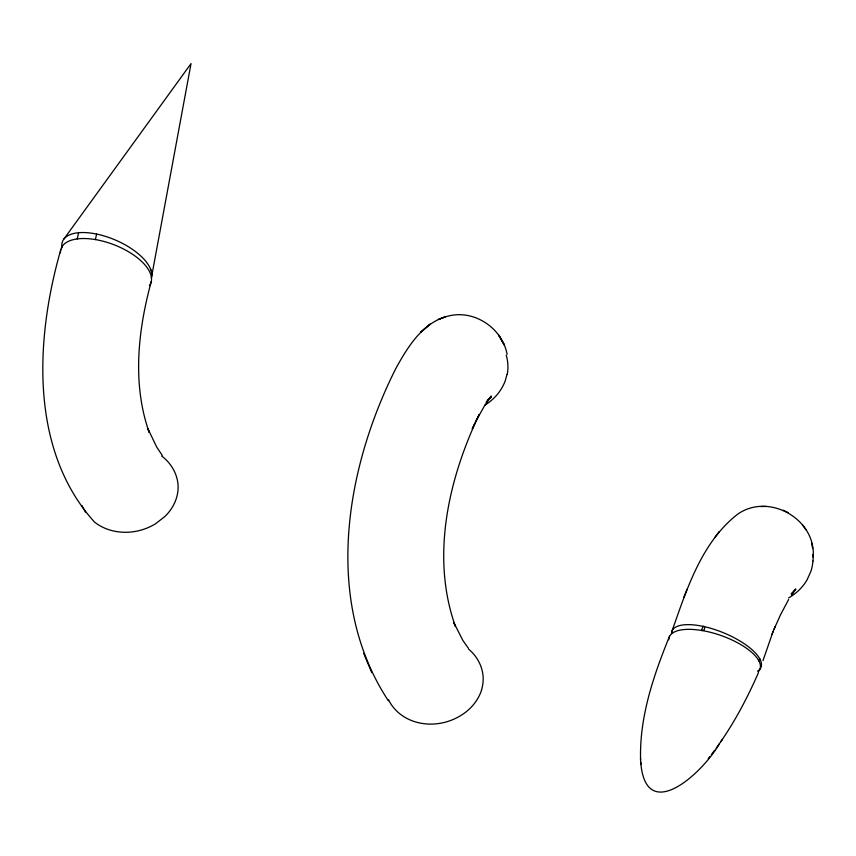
<?xml version="1.0" encoding="UTF-8"?>
<svg xmlns="http://www.w3.org/2000/svg" width="856" height="856" viewBox="0 0 856 856"><rect width="100%" height="100%" fill="white"/><g stroke="black" fill="none" stroke-linecap="round" stroke-linejoin="round"><path stroke-width="1.28" d="M77.243 238.952L78.613 232.714M95.391 239.584L96.61 234.062M507.052 374.254L505.265 380.685A46.224 39.333 -27.5 0 1 498.577 392.861A44.127 37.546 -27.5 0 1 484.742 405.198M151.309 281.442C137.966 330.277 132.038 383.788 149.212 432.451L147.96 428.877L156.809 447.239L162.223 455.317M60.83 249.535C35.545 337.51 28.944 449.368 94.417 521.989C108.37 533.117 128.25 534.893 144.76 528.922A48.899 41.602 -27.5 0 0 155.599 523.733L164.941 516.457A43.346 36.883 -27.5 0 0 177.941 490.809C179.386 477.338 172.409 464.07 161.773 456.077M762.985 660.618L772.989 631.792M671.8 631.632C686.555 589.902 701.15 542.907 737.251 514.488C768.196 492.082 816.089 518.779 813.2 556.914M687.261 588.971L683.709 597.606M771.919 634.414L775.14 626.528M669.542 636.211C653.545 675.534 639.175 717.349 640.62 760.374M774.006 629.31L780.362 615.122L788.622 599.489M758.395 672.752C746.839 699.213 733.132 724.861 716.151 748.251M474.855 423.431L472.255 428.813L479.2 414.497C448.362 479.274 430.611 556.935 455.467 626.528L453.766 622.526L462.85 640.416L468.36 648.249M701.685 630.476C703.632 620.568 707.174 631.3 701.685 630.476A48.118 18.736 19.3 0 1 758.63 660.393A48.107 18.725 19.3 0 1 758.202 671.864M476.375 420.36L484.293 406.172L491.237 396.018L486.208 402.47L491.216 397.045L487.257 400.469M792.292 593.754L795.641 589.088L791.351 594.877L795.78 589.303L791.233 593.679M719.404 743.693C703.065 772.69 643.723 827.87 640.491 758.641M720.784 741.692L722.368 739.423M63.986 238.931L191.038 63.601L151.426 277.676A48.054 21.903 23.2 0 0 107.321 236.962A48.054 21.903 23.2 0 0 61.996 247.855M714.674 750.252L711.422 754.532M719.233 531.544L714.739 537.6M708.222 758.609L709.87 756.511M760.856 506.549L765.863 506.431M701.76 630.487L701.834 630.498A48.107 18.725 19.3 0 0 668.814 639.785M783.208 510.208L788.087 512.551M802.81 525.22L805.999 529.811M388.378 700.775C323.022 601.64 345.096 469.463 395.718 368.733C407.83 346.691 423.174 321.364 449.721 315.736C475.337 309.958 502.397 328.704 507.105 354.298M85.589 512.284L82.989 507.629M758.587 660.383L758.93 661.003M759.636 658.553L759.978 659.173M388.528 699.737C393.161 709.442 401.881 716.868 411.864 720.666A54.795 46.62 -27.5 0 0 422.511 723.481A52.708 44.844 -27.5 0 0 446.479 721.886L448.833 721.127A48.706 41.441 -27.5 0 0 460.196 715.905L462.229 714.621A44.095 37.514 -27.5 0 0 481.596 689.947M363.64 653.321L371.75 672.581M82.133 505.661L82.54 506.656M150.613 269.233L150.881 269.972M812.654 548.236L811.552 542.929M640.802 762.482L640.941 764.269M671.511 633.504A48.054 17.837 22.2 0 1 726.134 633.879A48.054 17.837 22.2 0 1 757.603 671.051M812.9 554.602A53.34 45.389 -27.5 0 1 813.018 561.065M812.911 561.076A49.488 42.105 -27.5 0 1 810.76 571.733L807.026 579.908A43.923 37.364 -27.5 0 1 788.59 597.905M468.628 649.115A62.028 52.772 -27.5 0 1 475.123 655.931C480.623 663.1 483.726 672.206 483.105 681.269A43.945 37.386 -27.5 0 1 481.511 689.936M506.249 355.24A53.093 45.165 -27.5 0 1 507.276 374.265M60.466 252.895A48.054 22.481 21.2 0 1 112.553 244.206A48.054 22.481 21.2 0 1 149.393 285.669M430.044 324.221L420.617 332.342L430.044 324.221M444.917 316.998L438.454 319.459L444.917 316.998M504.195 344.84L498.738 335.178L504.195 344.84"/></g></svg>
